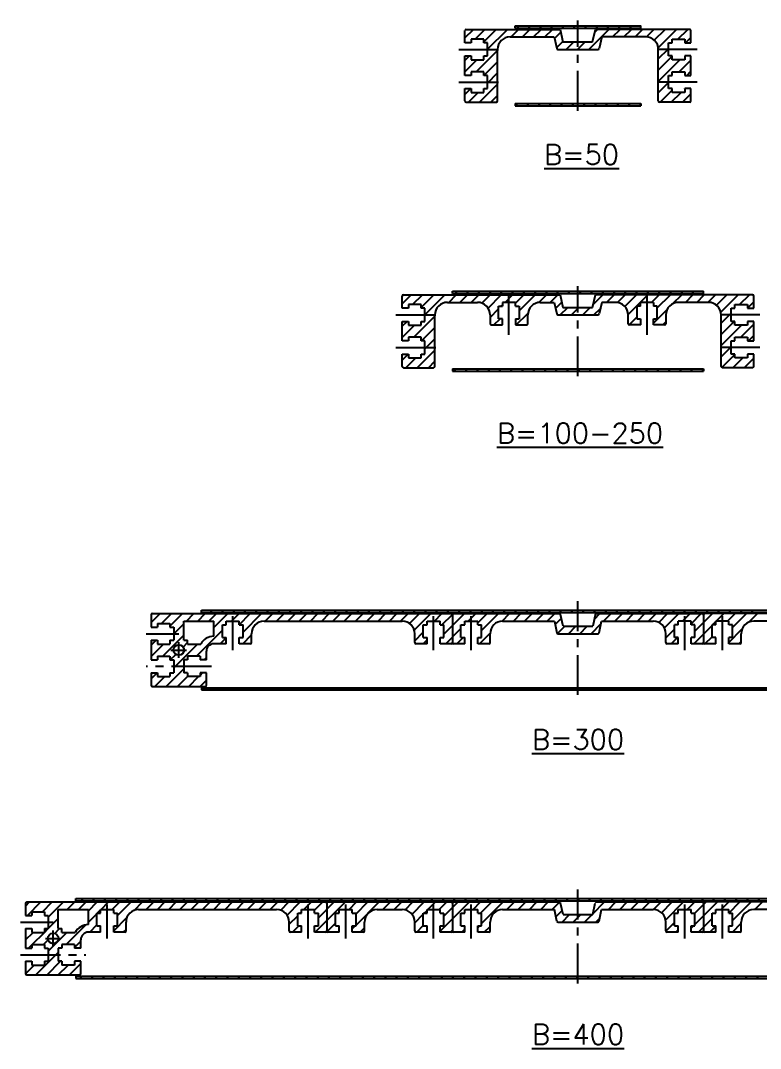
# Model space of a CAD drawing. Extents: x 0 to 1733, y -8 to 536.
# Drawn here: x 1288.9 to 1583.6, y 12 to 421.3 of the extents above; entities that cross this region are included whole.
import ezdxf

# ---------------------------------------------------------------- set-up
doc = ezdxf.new("R2010")
doc.units = 0
doc.header["$LTSCALE"] = 0.5
doc.linetypes.add('CENTER', pattern=[50.8, 31.75, -6.35, 6.35, -6.35])
for name, color, linetype in [('MSM_CENTER', 1, 'CENTER'), ('MSM_CONTINUOUS', 7, 'CONTINUOUS'), ('MSM_NARROW', 5, 'CONTINUOUS'), ('MSM_PART_NUMBER', 7, 'CONTINUOUS')]:
    doc.layers.add(name, color=color, linetype=linetype)
doc.styles.get("Standard").update_dxf_attribs({"font": 'txt.shx', "height": 3, "bigfont": 'bigfont.shx'})

msp = doc.modelspace()

# ---------------------------------------------------------------- linework, layer by layer
at = {"layer": 'MSM_CENTER'}
for p, q in [((1510.9, 385.35), (1510.9, 421.27)), ((1463.41, 409.75), (1481.09, 409.75)), ((1558.39, 409.75), (1540.71, 409.75)), ((1463.41, 396.75), (1481.09, 396.75)), ((1558.39, 396.75), (1540.71, 396.75)), ((1510.9, 279.67), (1510.9, 315.58)), ((1483.4, 296.21), (1483.4, 311.58)), ((1538.4, 296.21), (1538.4, 311.58)), ((1438.41, 304.07), (1456.09, 304.07)), ((1583.39, 304.07), (1565.71, 304.07)), ((1438.41, 291.07), (1456.09, 291.07)), ((1583.39, 291.07), (1565.71, 291.07)), ((1510.9, 152.76), (1510.9, 190.16)), ((1373.4, 170.64), (1373.4, 184.16)), ((1453.4, 170.64), (1453.4, 184.16)), ((1468.4, 170.64), (1468.4, 184.16)), ((1553.4, 170.64), (1553.4, 184.16)), ((1568.4, 170.64), (1568.4, 184.16)), ((1338.9, 177.16), (1351.9, 177.16)), ((1351.9, 167.56), (1351.9, 173.76)), ((1348.8, 170.66), (1355, 170.66)), ((1364.9, 164.16), (1338.9, 164.16)), ((1510.9, 37.95), (1510.9, 75.35)), ((1323.4, 55.76), (1323.4, 69.35)), ((1403.4, 55.76), (1403.4, 69.35)), ((1418.4, 55.76), (1418.4, 69.35)), ((1453.4, 55.76), (1453.4, 69.35)), ((1468.4, 55.76), (1468.4, 69.35)), ((1553.4, 55.76), (1553.4, 69.35)), ((1568.4, 55.76), (1568.4, 69.35)), ((1288.9, 62.35), (1301.9, 62.35)), ((1301.9, 52.75), (1301.9, 58.95)), ((1298.8, 55.85), (1305, 55.85)), ((1288.9, 49.35), (1314.9, 49.35))]:
    msp.add_line(p, q, dxfattribs=at)
at = {"layer": 'MSM_CONTINUOUS'}
for p, q in [((1466.4, 417.75), (1503.82, 417.75)), ((1485.9, 418.25), (1485.9, 419.15)), ((1485.9, 419.15), (1535.9, 419.15)), ((1485.9, 418.25), (1535.9, 418.25)), ((1503.82, 417.75), (1504.92, 412.75)), ((1516.72, 412.75), (1517.82, 417.75)), ((1555.4, 417.75), (1517.82, 417.75)), ((1535.9, 418.25), (1535.9, 419.15)), ((1465.9, 412.39), (1465.9, 417.25)), ((1468.4, 413.85), (1468.4, 412.39)), ((1473.4, 413.85), (1468.4, 413.85)), ((1473.4, 412.39), (1473.4, 413.85)), ((1483.9, 414.75), (1501.41, 414.75)), ((1501.41, 414.75), (1502.43, 410.15)), ((1520.36, 414.75), (1519.36, 410.15)), ((1537.9, 414.75), (1520.36, 414.75)), ((1548.4, 412.39), (1548.4, 413.85)), ((1548.4, 413.85), (1553.4, 413.85)), ((1553.4, 413.85), (1553.4, 412.39)), ((1555.9, 412.39), (1555.9, 417.25)), ((1468.4, 412.39), (1465.9, 412.39)), ((1474.9, 412.39), (1473.4, 412.39)), ((1474.9, 407.19), (1474.9, 412.39)), ((1478.9, 389.25), (1478.9, 409.75)), ((1502.91, 409.75), (1518.87, 409.75)), ((1504.92, 412.75), (1516.72, 412.75)), ((1542.9, 389.25), (1542.9, 409.75)), ((1546.9, 407.19), (1546.9, 412.39)), ((1546.9, 412.39), (1548.4, 412.39)), ((1553.4, 412.39), (1555.9, 412.39)), ((1465.9, 407.19), (1468.4, 407.19)), ((1465.9, 399.39), (1465.9, 407.19)), ((1468.4, 407.19), (1468.4, 405.65)), ((1468.4, 405.65), (1473.4, 405.65)), ((1473.4, 407.19), (1474.9, 407.19)), ((1473.4, 405.65), (1473.4, 407.19)), ((1548.4, 407.19), (1546.9, 407.19)), ((1548.4, 405.65), (1548.4, 407.19)), ((1553.4, 405.65), (1548.4, 405.65)), ((1555.9, 407.19), (1553.4, 407.19)), ((1553.4, 407.19), (1553.4, 405.65)), ((1555.9, 399.39), (1555.9, 407.19)), ((1468.4, 399.39), (1465.9, 399.39)), ((1468.4, 400.85), (1468.4, 399.39)), ((1473.4, 400.85), (1468.4, 400.85)), ((1473.4, 399.39), (1473.4, 400.85)), ((1474.9, 399.39), (1473.4, 399.39)), ((1474.9, 394.19), (1474.9, 399.39)), ((1546.9, 394.19), (1546.9, 399.39)), ((1546.9, 399.39), (1548.4, 399.39)), ((1548.4, 399.39), (1548.4, 400.85)), ((1548.4, 400.85), (1553.4, 400.85)), ((1553.4, 400.85), (1553.4, 399.39)), ((1553.4, 399.39), (1555.9, 399.39)), ((1465.9, 394.19), (1468.4, 394.19)), ((1465.9, 389.25), (1465.9, 394.19)), ((1468.4, 394.19), (1468.4, 392.65)), ((1473.4, 394.19), (1474.9, 394.19)), ((1473.4, 392.65), (1473.4, 394.19)), ((1548.4, 394.19), (1546.9, 394.19)), ((1548.4, 392.65), (1548.4, 394.19)), ((1555.9, 394.19), (1553.4, 394.19)), ((1553.4, 394.19), (1553.4, 392.65)), ((1555.9, 389.25), (1555.9, 394.19)), ((1468.4, 392.65), (1473.4, 392.65)), ((1553.4, 392.65), (1548.4, 392.65)), ((1466.4, 388.75), (1478.4, 388.75)), ((1485.9, 388.25), (1485.9, 387.35)), ((1485.9, 388.25), (1535.9, 388.25)), ((1485.9, 387.35), (1535.9, 387.35)), ((1535.9, 388.25), (1535.9, 387.35)), ((1555.4, 388.75), (1543.4, 388.75)), ((1440.9, 306.7), (1440.9, 311.57)), ((1441.4, 312.07), (1503.82, 312.07)), ((1460.9, 312.57), (1460.9, 313.47)), ((1460.9, 313.47), (1560.9, 313.47)), ((1460.9, 312.57), (1560.9, 312.57)), ((1503.82, 312.07), (1504.92, 307.07)), ((1516.72, 307.07), (1517.82, 312.07)), ((1580.4, 312.07), (1517.82, 312.07)), ((1560.9, 312.57), (1560.9, 313.47)), ((1580.9, 306.7), (1580.9, 311.57)), ((1443.4, 308.17), (1443.4, 306.7)), ((1448.4, 308.17), (1443.4, 308.17)), ((1448.4, 306.7), (1448.4, 308.17)), ((1458.9, 309.07), (1470.9, 309.07)), ((1479.3, 302.57), (1479.3, 307.57)), ((1479.3, 307.57), (1480.8, 307.57)), ((1486, 309.07), (1480.8, 309.07)), ((1480.8, 309.07), (1480.8, 307.57)), ((1486, 307.57), (1486, 309.07)), ((1486, 307.57), (1487.5, 307.57)), ((1487.5, 307.57), (1487.5, 302.57)), ((1495.9, 309.07), (1501.41, 309.07)), ((1501.41, 309.07), (1502.43, 304.46)), ((1504.92, 307.07), (1516.72, 307.07)), ((1520.36, 309.07), (1519.36, 304.46)), ((1525.9, 309.07), (1520.36, 309.07)), ((1534.3, 307.57), (1534.3, 302.57)), ((1535.8, 307.57), (1534.3, 307.57)), ((1541, 309.07), (1535.8, 309.07)), ((1535.8, 307.57), (1535.8, 309.07)), ((1541, 309.07), (1541, 307.57)), ((1542.5, 307.57), (1541, 307.57)), ((1542.5, 302.57), (1542.5, 307.57)), ((1562.9, 309.07), (1550.9, 309.07)), ((1573.4, 306.7), (1573.4, 308.17)), ((1573.4, 308.17), (1578.4, 308.17)), ((1578.4, 308.17), (1578.4, 306.7)), ((1443.4, 306.7), (1440.9, 306.7)), ((1449.9, 306.7), (1448.4, 306.7)), ((1449.9, 301.5), (1449.9, 306.7)), ((1453.9, 283.57), (1453.9, 304.07)), ((1475.9, 304.07), (1475.9, 300.57)), ((1490.9, 300.57), (1490.9, 304.07)), ((1502.91, 304.07), (1518.87, 304.07)), ((1530.9, 300.57), (1530.9, 304.07)), ((1545.9, 304.07), (1545.9, 300.57)), ((1567.9, 283.57), (1567.9, 304.07)), ((1571.9, 301.5), (1571.9, 306.7)), ((1571.9, 306.7), (1573.4, 306.7)), ((1578.4, 306.7), (1580.9, 306.7)), ((1440.9, 301.5), (1443.4, 301.5)), ((1440.9, 293.7), (1440.9, 301.5)), ((1443.4, 301.5), (1443.4, 299.97)), ((1443.4, 299.97), (1448.4, 299.97)), ((1448.4, 301.5), (1449.9, 301.5)), ((1448.4, 299.97), (1448.4, 301.5)), ((1476.4, 300.07), (1480.8, 300.07)), ((1480.8, 302.57), (1479.3, 302.57)), ((1480.8, 300.07), (1480.8, 302.57)), ((1486, 302.57), (1487.5, 302.57)), ((1486, 302.57), (1486, 300.07)), ((1486, 300.07), (1490.4, 300.07)), ((1535.8, 300.07), (1531.4, 300.07)), ((1534.3, 302.57), (1535.8, 302.57)), ((1535.8, 302.57), (1535.8, 300.07)), ((1541, 302.57), (1542.5, 302.57)), ((1541, 300.07), (1541, 302.57)), ((1545.4, 300.07), (1541, 300.07)), ((1573.4, 301.5), (1571.9, 301.5)), ((1573.4, 299.97), (1573.4, 301.5)), ((1578.4, 299.97), (1573.4, 299.97)), ((1580.9, 301.5), (1578.4, 301.5)), ((1578.4, 301.5), (1578.4, 299.97)), ((1580.9, 293.7), (1580.9, 301.5)), ((1443.4, 295.17), (1443.4, 293.7)), ((1448.4, 295.17), (1443.4, 295.17)), ((1448.4, 293.7), (1448.4, 295.17)), ((1573.4, 293.7), (1573.4, 295.17)), ((1573.4, 295.17), (1578.4, 295.17)), ((1578.4, 295.17), (1578.4, 293.7)), ((1443.4, 293.7), (1440.9, 293.7)), ((1449.9, 293.7), (1448.4, 293.7)), ((1449.9, 288.5), (1449.9, 293.7)), ((1571.9, 288.5), (1571.9, 293.7)), ((1571.9, 293.7), (1573.4, 293.7)), ((1578.4, 293.7), (1580.9, 293.7)), ((1440.9, 283.57), (1440.9, 288.5)), ((1440.9, 288.5), (1443.4, 288.5)), ((1443.4, 288.5), (1443.4, 286.97)), ((1443.4, 286.97), (1448.4, 286.97)), ((1448.4, 288.5), (1449.9, 288.5)), ((1448.4, 286.97), (1448.4, 288.5)), ((1573.4, 288.5), (1571.9, 288.5)), ((1573.4, 286.97), (1573.4, 288.5)), ((1578.4, 286.97), (1573.4, 286.97)), ((1580.9, 288.5), (1578.4, 288.5)), ((1578.4, 288.5), (1578.4, 286.97)), ((1580.9, 283.57), (1580.9, 288.5)), ((1441.4, 283.07), (1453.4, 283.07)), ((1460.9, 282.57), (1460.9, 281.67)), ((1460.9, 282.57), (1560.9, 282.57)), ((1560.9, 282.57), (1560.9, 281.67)), ((1580.4, 283.07), (1568.4, 283.07)), ((1460.9, 281.67), (1560.9, 281.67)), ((1340.9, 184.66), (1340.9, 179.76)), ((1341.4, 185.16), (1460.4, 185.16)), ((1360.9, 185.66), (1360.9, 186.56)), ((1360.9, 186.56), (1660.9, 186.56)), ((1360.9, 185.66), (1660.9, 185.66)), ((1460.9, 184.66), (1460.9, 173.66)), ((1461.4, 185.16), (1503.5, 185.16)), ((1505, 180.16), (1503.99, 184.77)), ((1517.9, 185.16), (1516.8, 180.16)), ((1518.3, 185.16), (1560.4, 185.16)), ((1560.9, 184.66), (1560.9, 173.66)), ((1680.4, 185.16), (1561.4, 185.16)), ((1343.4, 181.26), (1343.4, 179.76)), ((1343.4, 181.26), (1348.4, 181.26)), ((1348.4, 181.26), (1348.4, 179.76)), ((1353.9, 182.16), (1365.9, 182.16)), ((1353.9, 174.56), (1353.9, 182.16)), ((1365.9, 176.16), (1365.9, 182.16)), ((1369.3, 180.66), (1370.8, 180.66)), ((1369.3, 175.66), (1369.3, 180.66)), ((1370.8, 182.16), (1376, 182.16)), ((1370.8, 180.66), (1370.8, 182.16)), ((1376, 180.66), (1376, 182.16)), ((1376, 180.66), (1377.5, 180.66)), ((1377.5, 175.66), (1377.5, 180.66)), ((1385.9, 182.16), (1440.9, 182.16)), ((1449.3, 180.66), (1450.8, 180.66)), ((1449.3, 175.66), (1449.3, 180.66)), ((1450.8, 182.16), (1456, 182.16)), ((1450.8, 180.66), (1450.8, 182.16)), ((1456, 180.66), (1456, 182.16)), ((1456, 180.66), (1457.5, 180.66)), ((1457.5, 175.66), (1457.5, 180.66)), ((1464.3, 180.66), (1465.8, 180.66)), ((1464.3, 175.66), (1464.3, 180.66)), ((1465.8, 182.16), (1471, 182.16)), ((1465.8, 180.66), (1465.8, 182.16)), ((1471, 180.66), (1471, 182.16)), ((1471, 180.66), (1472.5, 180.66)), ((1472.5, 175.66), (1472.5, 180.66)), ((1480.9, 182.16), (1501.49, 182.16)), ((1501.49, 182.16), (1502.5, 177.55)), ((1505, 180.16), (1516.8, 180.16)), ((1519.3, 177.55), (1520.31, 182.16)), ((1520.31, 182.16), (1540.9, 182.16)), ((1549.3, 175.66), (1549.3, 180.66)), ((1550.8, 180.66), (1549.3, 180.66)), ((1556, 182.16), (1550.8, 182.16)), ((1550.8, 180.66), (1550.8, 182.16)), ((1556, 180.66), (1556, 182.16)), ((1557.5, 180.66), (1556, 180.66)), ((1557.5, 175.66), (1557.5, 180.66)), ((1564.3, 175.66), (1564.3, 180.66)), ((1565.8, 180.66), (1564.3, 180.66)), ((1571, 182.16), (1565.8, 182.16)), ((1565.8, 180.66), (1565.8, 182.16)), ((1571, 180.66), (1571, 182.16)), ((1572.5, 180.66), (1571, 180.66)), ((1572.5, 175.66), (1572.5, 180.66)), ((1635.9, 182.16), (1580.9, 182.16)), ((1340.9, 179.76), (1343.4, 179.76)), ((1348.4, 179.76), (1349.9, 179.76)), ((1349.9, 179.76), (1349.9, 174.56)), ((1380.9, 173.66), (1380.9, 177.16)), ((1445.9, 173.66), (1445.9, 177.16)), ((1475.9, 173.66), (1475.9, 177.16)), ((1502.99, 177.16), (1518.81, 177.16)), ((1545.9, 173.66), (1545.9, 177.16)), ((1575.9, 173.66), (1575.9, 177.16)), ((1340.9, 174.56), (1343.4, 174.56)), ((1340.9, 174.56), (1340.9, 166.76)), ((1343.4, 174.56), (1343.4, 173.06)), ((1343.4, 173.06), (1348.4, 173.06)), ((1348.4, 174.56), (1348.4, 173.06)), ((1348.4, 174.56), (1349.9, 174.56)), ((1353.9, 174.56), (1355.4, 174.56)), ((1355.4, 173.06), (1355.4, 174.56)), ((1355.4, 173.06), (1360.65, 173.06)), ((1370.8, 173.16), (1365.9, 173.16)), ((1369.3, 175.66), (1370.8, 175.66)), ((1370.8, 173.16), (1370.8, 175.66)), ((1376, 173.16), (1376, 175.66)), ((1376, 175.66), (1377.5, 175.66)), ((1380.4, 173.16), (1376, 173.16)), ((1450.8, 173.16), (1446.4, 173.16)), ((1449.3, 175.66), (1450.8, 175.66)), ((1450.8, 173.16), (1450.8, 175.66)), ((1456, 173.16), (1456, 175.66)), ((1456, 175.66), (1457.5, 175.66)), ((1460.4, 173.16), (1456, 173.16)), ((1465.8, 173.16), (1461.4, 173.16)), ((1464.3, 175.66), (1465.8, 175.66)), ((1465.8, 173.16), (1465.8, 175.66)), ((1471, 173.16), (1471, 175.66)), ((1471, 175.66), (1472.5, 175.66)), ((1475.4, 173.16), (1471, 173.16)), ((1550.8, 173.16), (1546.4, 173.16)), ((1550.8, 175.66), (1549.3, 175.66)), ((1550.8, 173.16), (1550.8, 175.66)), ((1556, 173.16), (1556, 175.66)), ((1557.5, 175.66), (1556, 175.66)), ((1560.4, 173.16), (1556, 173.16)), ((1565.8, 173.16), (1561.4, 173.16)), ((1565.8, 175.66), (1564.3, 175.66)), ((1565.8, 173.16), (1565.8, 175.66)), ((1571, 173.16), (1571, 175.66)), ((1572.5, 175.66), (1571, 175.66)), ((1575.4, 173.16), (1571, 173.16)), ((1343.4, 168.26), (1343.4, 166.76)), ((1343.4, 168.26), (1348.4, 168.26)), ((1348.4, 168.26), (1348.4, 166.76)), ((1355.4, 168.26), (1355.4, 166.76)), ((1360.4, 168.26), (1355.4, 168.26)), ((1360.4, 168.26), (1360.4, 166.76)), ((1362.9, 166.76), (1362.9, 170.16)), ((1340.9, 166.76), (1343.4, 166.76)), ((1348.4, 166.76), (1349.9, 166.76)), ((1349.9, 166.76), (1349.9, 161.56)), ((1353.9, 166.76), (1353.9, 161.56)), ((1355.4, 166.76), (1353.9, 166.76)), ((1362.9, 166.76), (1360.4, 166.76)), ((1340.9, 161.56), (1343.4, 161.56)), ((1340.9, 161.56), (1340.9, 156.66)), ((1343.4, 161.56), (1343.4, 160.06)), ((1343.4, 160.06), (1348.4, 160.06)), ((1348.4, 161.56), (1348.4, 160.06)), ((1348.4, 161.56), (1349.9, 161.56)), ((1355.4, 161.56), (1353.9, 161.56)), ((1355.4, 161.56), (1355.4, 160.06)), ((1360.4, 160.06), (1355.4, 160.06)), ((1362.9, 161.56), (1360.4, 161.56)), ((1360.4, 161.56), (1360.4, 160.06)), ((1362.9, 156.66), (1362.9, 161.56)), ((1341.4, 156.16), (1362.4, 156.16)), ((1360.9, 155.66), (1360.9, 154.76)), ((1360.9, 155.66), (1660.9, 155.66)), ((1360.9, 154.76), (1660.9, 154.76)), ((1290.9, 69.85), (1290.9, 64.95)), ((1291.4, 70.35), (1410.4, 70.35)), ((1310.9, 71.75), (1710.9, 71.75)), ((1310.9, 70.85), (1310.9, 71.75)), ((1310.9, 70.85), (1710.9, 70.85)), ((1410.9, 69.85), (1410.9, 58.85)), ((1411.4, 70.35), (1460.4, 70.35)), ((1460.9, 69.85), (1460.9, 58.85)), ((1461.4, 70.35), (1503.5, 70.35)), ((1505, 65.35), (1503.99, 69.95)), ((1516.8, 65.35), (1517.81, 69.95)), ((1518.3, 70.35), (1560.4, 70.35)), ((1560.9, 69.85), (1560.9, 58.85)), ((1610.4, 70.35), (1561.4, 70.35)), ((1293.4, 66.45), (1293.4, 64.95)), ((1293.4, 66.45), (1298.4, 66.45)), ((1298.4, 66.45), (1298.4, 64.95)), ((1303.9, 67.35), (1315.9, 67.35)), ((1303.9, 59.75), (1303.9, 67.35)), ((1315.9, 61.35), (1315.9, 67.35)), ((1319.3, 65.85), (1320.8, 65.85)), ((1319.3, 60.85), (1319.3, 65.85)), ((1320.8, 67.35), (1326, 67.35)), ((1320.8, 65.85), (1320.8, 67.35)), ((1326, 65.85), (1326, 67.35)), ((1326, 65.85), (1327.5, 65.85)), ((1327.5, 60.85), (1327.5, 65.85)), ((1335.9, 67.35), (1390.9, 67.35)), ((1399.3, 65.85), (1400.8, 65.85)), ((1399.3, 60.85), (1399.3, 65.85)), ((1400.8, 67.35), (1406, 67.35)), ((1400.8, 65.85), (1400.8, 67.35)), ((1406, 65.85), (1406, 67.35)), ((1406, 65.85), (1407.5, 65.85)), ((1407.5, 60.85), (1407.5, 65.85)), ((1414.3, 65.85), (1415.8, 65.85)), ((1414.3, 60.85), (1414.3, 65.85)), ((1415.8, 67.35), (1421, 67.35)), ((1415.8, 65.85), (1415.8, 67.35)), ((1421, 65.85), (1421, 67.35)), ((1421, 65.85), (1422.5, 65.85)), ((1422.5, 60.85), (1422.5, 65.85)), ((1430.9, 67.35), (1440.9, 67.35)), ((1449.3, 65.85), (1450.8, 65.85)), ((1449.3, 60.85), (1449.3, 65.85)), ((1450.8, 67.35), (1456, 67.35)), ((1450.8, 65.85), (1450.8, 67.35)), ((1456, 65.85), (1456, 67.35)), ((1456, 65.85), (1457.5, 65.85)), ((1457.5, 60.85), (1457.5, 65.85)), ((1464.3, 65.85), (1465.8, 65.85)), ((1464.3, 60.85), (1464.3, 65.85)), ((1465.8, 67.35), (1471, 67.35)), ((1465.8, 65.85), (1465.8, 67.35)), ((1471, 65.85), (1471, 67.35)), ((1471, 65.85), (1472.5, 65.85)), ((1472.5, 60.85), (1472.5, 65.85)), ((1480.9, 67.35), (1501.49, 67.35)), ((1502.5, 62.74), (1501.49, 67.35)), ((1519.3, 62.74), (1520.31, 67.35)), ((1520.31, 67.35), (1540.9, 67.35)), ((1549.3, 65.85), (1550.8, 65.85)), ((1549.3, 60.85), (1549.3, 65.85)), ((1550.8, 67.35), (1556, 67.35)), ((1550.8, 65.85), (1550.8, 67.35)), ((1556, 65.85), (1556, 67.35)), ((1556, 65.85), (1557.5, 65.85)), ((1557.5, 60.85), (1557.5, 65.85)), ((1564.3, 65.85), (1565.8, 65.85)), ((1564.3, 60.85), (1564.3, 65.85)), ((1565.8, 67.35), (1571, 67.35)), ((1565.8, 65.85), (1565.8, 67.35)), ((1571, 65.85), (1571, 67.35)), ((1571, 65.85), (1572.5, 65.85)), ((1572.5, 60.85), (1572.5, 65.85)), ((1590.9, 67.35), (1580.9, 67.35)), ((1290.9, 64.95), (1293.4, 64.95)), ((1298.4, 64.95), (1299.9, 64.95)), ((1299.9, 64.95), (1299.9, 59.75)), ((1330.9, 58.85), (1330.9, 62.35)), ((1395.9, 58.85), (1395.9, 62.35)), ((1425.9, 58.85), (1425.9, 62.35)), ((1445.9, 58.85), (1445.9, 62.35)), ((1475.9, 58.85), (1475.9, 62.35)), ((1502.99, 62.35), (1518.81, 62.35)), ((1505, 65.35), (1516.8, 65.35)), ((1545.9, 58.85), (1545.9, 62.35)), ((1575.9, 58.85), (1575.9, 62.35)), ((1290.9, 59.75), (1293.4, 59.75)), ((1290.9, 59.75), (1290.9, 51.95)), ((1293.4, 59.75), (1293.4, 58.25)), ((1293.4, 58.25), (1298.4, 58.25)), ((1298.4, 59.75), (1298.4, 58.25)), ((1298.4, 59.75), (1299.9, 59.75)), ((1303.9, 59.75), (1305.4, 59.75)), ((1305.4, 58.25), (1305.4, 59.75)), ((1305.4, 58.25), (1310.65, 58.25)), ((1320.8, 58.35), (1315.9, 58.35)), ((1319.3, 60.85), (1320.8, 60.85)), ((1320.8, 58.35), (1320.8, 60.85)), ((1326, 58.35), (1326, 60.85)), ((1326, 60.85), (1327.5, 60.85)), ((1330.4, 58.35), (1326, 58.35)), ((1400.8, 58.35), (1396.4, 58.35)), ((1399.3, 60.85), (1400.8, 60.85)), ((1400.8, 58.35), (1400.8, 60.85)), ((1406, 58.35), (1406, 60.85)), ((1406, 60.85), (1407.5, 60.85)), ((1410.4, 58.35), (1406, 58.35)), ((1415.8, 58.35), (1411.4, 58.35)), ((1414.3, 60.85), (1415.8, 60.85)), ((1415.8, 58.35), (1415.8, 60.85)), ((1421, 58.35), (1421, 60.85)), ((1421, 60.85), (1422.5, 60.85)), ((1425.4, 58.35), (1421, 58.35)), ((1450.8, 58.35), (1446.4, 58.35)), ((1449.3, 60.85), (1450.8, 60.85)), ((1450.8, 58.35), (1450.8, 60.85)), ((1456, 58.35), (1456, 60.85)), ((1456, 60.85), (1457.5, 60.85)), ((1460.4, 58.35), (1456, 58.35)), ((1465.8, 58.35), (1461.4, 58.35)), ((1464.3, 60.85), (1465.8, 60.85)), ((1465.8, 58.35), (1465.8, 60.85)), ((1471, 58.35), (1471, 60.85)), ((1471, 60.85), (1472.5, 60.85)), ((1475.4, 58.35), (1471, 58.35)), ((1550.8, 58.35), (1546.4, 58.35)), ((1549.3, 60.85), (1550.8, 60.85)), ((1550.8, 58.35), (1550.8, 60.85)), ((1556, 58.35), (1556, 60.85)), ((1556, 60.85), (1557.5, 60.85)), ((1560.4, 58.35), (1556, 58.35)), ((1565.8, 58.35), (1561.4, 58.35)), ((1564.3, 60.85), (1565.8, 60.85)), ((1565.8, 58.35), (1565.8, 60.85)), ((1571, 58.35), (1571, 60.85)), ((1571, 60.85), (1572.5, 60.85)), ((1575.4, 58.35), (1571, 58.35)), ((1293.4, 53.45), (1293.4, 51.95)), ((1293.4, 53.45), (1298.4, 53.45)), ((1298.4, 53.45), (1298.4, 51.95)), ((1305.4, 53.45), (1305.4, 51.95)), ((1310.4, 53.45), (1305.4, 53.45)), ((1310.4, 53.45), (1310.4, 51.95)), ((1312.9, 51.95), (1312.9, 55.35)), ((1290.9, 51.95), (1293.4, 51.95)), ((1298.4, 51.95), (1299.9, 51.95)), ((1299.9, 51.95), (1299.9, 46.75)), ((1303.9, 51.95), (1303.9, 46.75)), ((1305.4, 51.95), (1303.9, 51.95)), ((1312.9, 51.95), (1310.4, 51.95)), ((1290.9, 46.75), (1293.4, 46.75)), ((1290.9, 46.75), (1290.9, 41.85)), ((1293.4, 46.75), (1293.4, 45.25)), ((1293.4, 45.25), (1298.4, 45.25)), ((1298.4, 46.75), (1298.4, 45.25)), ((1298.4, 46.75), (1299.9, 46.75)), ((1305.4, 46.75), (1303.9, 46.75)), ((1305.4, 46.75), (1305.4, 45.25)), ((1310.4, 45.25), (1305.4, 45.25)), ((1312.9, 46.75), (1310.4, 46.75)), ((1310.4, 46.75), (1310.4, 45.25)), ((1312.9, 41.85), (1312.9, 46.75)), ((1291.4, 41.35), (1312.4, 41.35)), ((1310.9, 40.85), (1710.9, 40.85)), ((1310.9, 40.85), (1310.9, 39.95)), ((1310.9, 39.95), (1710.9, 39.95))]:
    msp.add_line(p, q, dxfattribs=at)
for centre in [(1351.9, 170.66), (1301.9, 55.85)]:
    msp.add_circle(centre, 2.1, dxfattribs=at)
for centre, radius, start, end in [((1466.4, 417.25), 0.5, 90, 180), ((1555.4, 417.25), 0.5, 0, 90), ((1483.9, 409.75), 5, 90, 180), ((1537.9, 409.75), 5, 0, 90), ((1502.91, 410.25), 0.5, 192.4074, 270), ((1518.87, 410.25), 0.5, 270, 347.6793), ((1466.4, 389.25), 0.5, 180, 270), ((1478.4, 389.25), 0.5, 270, 0), ((1543.4, 389.25), 0.5, 180, 270), ((1555.4, 389.25), 0.5, 270, 0), ((1441.4, 311.57), 0.5, 90, 180), ((1580.4, 311.57), 0.5, 0, 90), ((1458.9, 304.07), 5, 90, 180), ((1470.9, 304.07), 5, 0, 90), ((1495.9, 304.07), 5, 90, 180), ((1525.9, 304.07), 5, 0, 90), ((1550.9, 304.07), 5, 90, 180), ((1562.9, 304.07), 5, 0, 90), ((1502.91, 304.57), 0.5, 192.4074, 270), ((1518.87, 304.57), 0.5, 270, 347.6793), ((1476.4, 300.57), 0.5, 180, 270), ((1490.4, 300.57), 0.5, 270, 0), ((1531.4, 300.57), 0.5, 180, 270), ((1545.4, 300.57), 0.5, 270, 0), ((1441.4, 283.57), 0.5, 180, 270), ((1453.4, 283.57), 0.5, 270, 0), ((1568.4, 283.57), 0.5, 180, 270), ((1580.4, 283.57), 0.5, 270, 0), ((1341.4, 184.66), 0.5, 90, 180), ((1460.4, 184.66), 0.5, 0, 90), ((1461.4, 184.66), 0.5, 90, 180), ((1503.5, 184.66), 0.5, 12.4074, 90), ((1518.3, 184.66), 0.5, 90, 167.5926), ((1560.4, 184.66), 0.5, 0, 90), ((1561.4, 184.66), 0.5, 90, 180), ((1385.9, 177.16), 5, 90, 180), ((1440.9, 177.16), 5, 0, 90), ((1480.9, 177.16), 5, 90, 180), ((1540.9, 177.16), 5, 0, 90), ((1580.9, 177.16), 5, 90, 180), ((1365.9, 170.16), 6, 90, 151.0967), ((1502.99, 177.66), 0.5, 192.4074, 270), ((1518.81, 177.66), 0.5, 270, 347.5926), ((1365.9, 170.16), 3, 90, 180), ((1380.4, 173.66), 0.5, 270, 0), ((1446.4, 173.66), 0.5, 180, 270), ((1460.4, 173.66), 0.5, 270, 0), ((1461.4, 173.66), 0.5, 180, 270), ((1475.4, 173.66), 0.5, 270, 0), ((1546.4, 173.66), 0.5, 180, 270), ((1560.4, 173.66), 0.5, 270, 0), ((1561.4, 173.66), 0.5, 180, 270), ((1575.4, 173.66), 0.5, 270, 0), ((1341.4, 156.66), 0.5, 180, 270), ((1362.4, 156.66), 0.5, 270, 0), ((1291.4, 69.85), 0.5, 90, 180), ((1410.4, 69.85), 0.5, 360, 90), ((1411.4, 69.85), 0.5, 90, 180), ((1460.4, 69.85), 0.5, 0, 90), ((1461.4, 69.85), 0.5, 90, 180), ((1503.5, 69.85), 0.5, 12.4074, 90), ((1518.3, 69.85), 0.5, 90, 167.5926), ((1560.4, 69.85), 0.5, 0, 90), ((1561.4, 69.85), 0.5, 90, 180), ((1335.9, 62.35), 5, 90, 180), ((1390.9, 62.35), 5, 0, 90), ((1430.9, 62.35), 5, 90, 180), ((1440.9, 62.35), 5, 0, 90), ((1480.9, 62.35), 5, 90, 180), ((1540.9, 62.35), 5, 0, 90), ((1580.9, 62.35), 5, 90, 180), ((1502.99, 62.85), 0.5, 192.4074, 270), ((1518.81, 62.85), 0.5, 270, 347.5926), ((1315.9, 55.35), 6, 90, 151.0967), ((1315.9, 55.35), 3, 90, 180), ((1330.4, 58.85), 0.5, 270, 0), ((1396.4, 58.85), 0.5, 180, 270), ((1410.4, 58.85), 0.5, 270, 360), ((1411.4, 58.85), 0.5, 180, 270), ((1425.4, 58.85), 0.5, 270, 0), ((1446.4, 58.85), 0.5, 180, 270), ((1460.4, 58.85), 0.5, 270, 0), ((1461.4, 58.85), 0.5, 180, 270), ((1475.4, 58.85), 0.5, 270, 0), ((1546.4, 58.85), 0.5, 180, 270), ((1560.4, 58.85), 0.5, 270, 0), ((1561.4, 58.85), 0.5, 180, 270), ((1575.4, 58.85), 0.5, 270, 0), ((1291.4, 41.85), 0.5, 180, 270), ((1312.4, 41.85), 0.5, 270, 0)]:
    msp.add_arc(centre, radius, start, end, dxfattribs=at)
at = {"layer": 'MSM_NARROW'}
for p, q in [((1465.9, 414.34), (1469.31, 417.75)), ((1469.9, 413.85), (1473.8, 417.75)), ((1473.4, 412.86), (1478.29, 417.75)), ((1474.9, 409.87), (1482.78, 417.75)), ((1484.27, 414.75), (1487.27, 417.75)), ((1487.3, 418.25), (1486.4, 419.15)), ((1488.76, 414.75), (1491.76, 417.75)), ((1491.79, 418.25), (1490.89, 419.15)), ((1493.25, 414.75), (1496.25, 417.75)), ((1496.28, 418.25), (1495.38, 419.15)), ((1497.74, 414.75), (1500.74, 417.75)), ((1500.77, 418.25), (1499.87, 419.15)), ((1505.26, 418.25), (1504.36, 419.15)), ((1509.75, 418.25), (1508.85, 419.15)), ((1514.24, 418.25), (1513.34, 419.15)), ((1515.19, 409.75), (1523.19, 417.75)), ((1517.58, 416.63), (1518.7, 417.75)), ((1518.73, 418.25), (1517.83, 419.15)), ((1523.22, 418.25), (1522.32, 419.15)), ((1524.68, 414.75), (1527.68, 417.75)), ((1527.71, 418.25), (1526.81, 419.15)), ((1529.17, 414.75), (1532.17, 417.75)), ((1532.2, 418.25), (1531.3, 419.15)), ((1533.66, 414.75), (1536.66, 417.75)), ((1535.9, 419.04), (1535.79, 419.15)), ((1538.15, 414.75), (1541.15, 417.75)), ((1541.31, 413.42), (1545.64, 417.75)), ((1542.85, 410.47), (1550.13, 417.75)), ((1550.72, 413.85), (1554.62, 417.75)), ((1501.56, 414.08), (1504.08, 416.6)), ((1553.75, 412.39), (1555.9, 414.54)), ((1470.37, 400.85), (1478.9, 409.38)), ((1502.37, 410.4), (1504.89, 412.92)), ((1506.21, 409.75), (1509.21, 412.75)), ((1510.7, 409.75), (1513.7, 412.75)), ((1542.9, 406.03), (1546.9, 410.03)), ((1465.9, 405.36), (1467.73, 407.19)), ((1465.9, 400.87), (1470.68, 405.65)), ((1542.9, 401.54), (1548.4, 407.04)), ((1542.9, 397.05), (1551.5, 405.65)), ((1551.19, 400.85), (1555.9, 405.56)), ((1473.4, 399.39), (1478.9, 404.89)), ((1554.22, 399.39), (1555.9, 401.07)), ((1474.9, 396.4), (1478.9, 400.4)), ((1465.9, 391.89), (1468.2, 394.19)), ((1471.74, 388.75), (1478.9, 395.91)), ((1542.9, 392.56), (1546.9, 396.56)), ((1543.58, 388.75), (1548.4, 393.57)), ((1553.4, 394.08), (1553.51, 394.19)), ((1467.25, 388.75), (1471.15, 392.65)), ((1476.23, 388.75), (1478.9, 391.42)), ((1548.07, 388.75), (1551.97, 392.65)), ((1552.56, 388.75), (1555.9, 392.09)), ((1486.77, 387.35), (1485.9, 388.22)), ((1491.26, 387.35), (1490.36, 388.25)), ((1495.75, 387.35), (1494.85, 388.25)), ((1500.24, 387.35), (1499.34, 388.25)), ((1504.73, 387.35), (1503.83, 388.25)), ((1509.22, 387.35), (1508.32, 388.25)), ((1513.71, 387.35), (1512.81, 388.25)), ((1518.2, 387.35), (1517.3, 388.25)), ((1522.69, 387.35), (1521.79, 388.25)), ((1527.18, 387.35), (1526.28, 388.25)), ((1531.67, 387.35), (1530.77, 388.25)), ((1535.9, 387.61), (1535.26, 388.25)), ((1440.9, 308.52), (1444.45, 312.07)), ((1445.04, 308.17), (1448.94, 312.07)), ((1448.4, 307.04), (1453.43, 312.07)), ((1449.9, 304.05), (1457.92, 312.07)), ((1459.41, 309.07), (1462.41, 312.07)), ((1462.77, 312.57), (1461.87, 313.47)), ((1463.9, 309.07), (1466.9, 312.07)), ((1467.26, 312.57), (1466.36, 313.47)), ((1468.39, 309.07), (1471.39, 312.07)), ((1471.75, 312.57), (1470.85, 313.47)), ((1472.59, 308.78), (1475.88, 312.07)), ((1475.09, 306.79), (1480.37, 312.07)), ((1476.24, 312.57), (1475.34, 313.47)), ((1480.73, 312.57), (1479.83, 313.47)), ((1481.86, 309.07), (1484.86, 312.07)), ((1485.22, 312.57), (1484.32, 313.47)), ((1486, 308.72), (1489.35, 312.07)), ((1487.5, 305.73), (1493.84, 312.07)), ((1489.71, 312.57), (1488.81, 313.47)), ((1494.2, 312.57), (1493.3, 313.47)), ((1495.29, 309.03), (1498.33, 312.07)), ((1498.69, 312.57), (1497.79, 313.47)), ((1499.82, 309.07), (1502.82, 312.07)), ((1503.18, 312.57), (1502.28, 313.47)), ((1507.67, 312.57), (1506.77, 313.47)), ((1512.16, 312.57), (1511.26, 313.47)), ((1516.65, 312.57), (1515.75, 313.47)), ((1516.99, 308.28), (1520.78, 312.07)), ((1521.14, 312.57), (1520.24, 313.47)), ((1522.27, 309.07), (1525.27, 312.07)), ((1525.63, 312.57), (1524.73, 313.47)), ((1526.7, 309), (1529.76, 312.07)), ((1530.12, 312.57), (1529.22, 313.47)), ((1529.61, 307.42), (1534.25, 312.07)), ((1530.9, 304.23), (1538.74, 312.07)), ((1534.61, 312.57), (1533.71, 313.47)), ((1539.1, 312.57), (1538.2, 313.47)), ((1540.23, 309.07), (1543.23, 312.07)), ((1542.5, 306.85), (1547.72, 312.07)), ((1543.59, 312.57), (1542.69, 313.47)), ((1548.08, 312.57), (1547.18, 313.47)), ((1548.7, 308.56), (1552.21, 312.07)), ((1552.57, 312.57), (1551.67, 313.47)), ((1553.7, 309.07), (1556.7, 312.07)), ((1557.06, 312.57), (1556.16, 313.47)), ((1558.19, 309.07), (1561.19, 312.07)), ((1560.9, 313.22), (1560.65, 313.47)), ((1562.68, 309.07), (1565.68, 312.07)), ((1566.05, 307.95), (1570.17, 312.07)), ((1567.78, 305.18), (1574.66, 312.07)), ((1575.25, 308.17), (1579.15, 312.07)), ((1480.36, 307.57), (1480.8, 308.01)), ((1501.93, 306.69), (1504.45, 309.21)), ((1503.8, 304.07), (1506.8, 307.07)), ((1508.29, 304.07), (1511.29, 307.07)), ((1512.78, 304.07), (1515.78, 307.07)), ((1578.4, 306.83), (1580.9, 309.33)), ((1445.51, 295.17), (1453.9, 303.56)), ((1475.9, 303.11), (1479.3, 306.51)), ((1486.33, 300.07), (1490.94, 304.68)), ((1517.27, 304.07), (1519.83, 306.62)), ((1531.25, 300.09), (1534.3, 303.14)), ((1541, 300.86), (1546.41, 306.27)), ((1567.9, 300.82), (1571.9, 304.82)), ((1440.9, 299.54), (1442.86, 301.5)), ((1440.9, 295.05), (1445.82, 299.97)), ((1448.53, 293.7), (1453.9, 299.07)), ((1477.35, 300.07), (1479.85, 302.57)), ((1535.72, 300.07), (1535.8, 300.15)), ((1544.7, 300.07), (1545.9, 301.27)), ((1567.9, 296.33), (1573.08, 301.5)), ((1567.9, 291.84), (1576.03, 299.97)), ((1575.72, 295.17), (1580.9, 300.35)), ((1578.75, 293.7), (1580.9, 295.86)), ((1449.9, 290.58), (1453.9, 294.58)), ((1567.9, 287.35), (1571.9, 291.35)), ((1440.9, 286.07), (1443.33, 288.5)), ((1442.39, 283.07), (1446.29, 286.97)), ((1446.88, 283.07), (1453.9, 290.09)), ((1568.17, 283.13), (1573.4, 288.36)), ((1572.6, 283.07), (1576.5, 286.97)), ((1577.09, 283.07), (1580.9, 286.88)), ((1451.37, 283.07), (1453.9, 285.6)), ((1462.24, 281.67), (1461.34, 282.57)), ((1466.73, 281.67), (1465.83, 282.57)), ((1471.22, 281.67), (1470.32, 282.57)), ((1475.71, 281.67), (1474.81, 282.57)), ((1480.2, 281.67), (1479.3, 282.57)), ((1484.69, 281.67), (1483.79, 282.57)), ((1489.18, 281.67), (1488.28, 282.57)), ((1493.67, 281.67), (1492.77, 282.57)), ((1498.16, 281.67), (1497.26, 282.57)), ((1502.65, 281.67), (1501.75, 282.57)), ((1507.14, 281.67), (1506.24, 282.57)), ((1511.63, 281.67), (1510.73, 282.57)), ((1516.12, 281.67), (1515.22, 282.57)), ((1520.61, 281.67), (1519.71, 282.57)), ((1525.1, 281.67), (1524.2, 282.57)), ((1529.59, 281.67), (1528.69, 282.57)), ((1534.08, 281.67), (1533.18, 282.57)), ((1538.57, 281.67), (1537.67, 282.57)), ((1543.06, 281.67), (1542.16, 282.57)), ((1547.55, 281.67), (1546.65, 282.57)), ((1552.04, 281.67), (1551.14, 282.57)), ((1556.53, 281.67), (1555.63, 282.57)), ((1560.9, 281.79), (1560.12, 282.57)), ((1340.9, 181.58), (1344.48, 185.16)), ((1345.07, 181.26), (1348.97, 185.16)), ((1348.4, 180.1), (1353.46, 185.16)), ((1354.95, 182.16), (1357.95, 185.16)), ((1359.44, 182.16), (1362.44, 185.16)), ((1363.93, 182.16), (1366.93, 185.16)), ((1365.17, 185.66), (1364.27, 186.56)), ((1365.9, 179.64), (1371.42, 185.16)), ((1369.66, 185.66), (1368.76, 186.56)), ((1372.91, 182.16), (1375.91, 185.16)), ((1374.15, 185.66), (1373.25, 186.56)), ((1376, 180.76), (1380.4, 185.16)), ((1377.5, 177.77), (1384.89, 185.16)), ((1378.64, 185.66), (1377.74, 186.56)), ((1383.13, 185.66), (1382.23, 186.56)), ((1386.38, 182.16), (1389.38, 185.16)), ((1387.62, 185.66), (1386.72, 186.56)), ((1390.87, 182.16), (1393.87, 185.16)), ((1392.11, 185.66), (1391.21, 186.56)), ((1395.36, 182.16), (1398.36, 185.16)), ((1396.6, 185.66), (1395.7, 186.56)), ((1399.85, 182.16), (1402.85, 185.16)), ((1401.09, 185.66), (1400.19, 186.56)), ((1404.34, 182.16), (1407.34, 185.16)), ((1405.58, 185.66), (1404.68, 186.56)), ((1408.83, 182.16), (1411.83, 185.16)), ((1410.07, 185.66), (1409.17, 186.56)), ((1413.32, 182.16), (1416.32, 185.16)), ((1414.56, 185.66), (1413.66, 186.56)), ((1417.81, 182.16), (1420.81, 185.16)), ((1419.05, 185.66), (1418.15, 186.56)), ((1422.31, 182.16), (1425.31, 185.16)), ((1423.54, 185.66), (1422.64, 186.56)), ((1426.8, 182.16), (1429.8, 185.16)), ((1428.03, 185.66), (1427.13, 186.56)), ((1431.29, 182.16), (1434.29, 185.16)), ((1432.52, 185.66), (1431.62, 186.56)), ((1435.78, 182.16), (1438.78, 185.16)), ((1437.01, 185.66), (1436.11, 186.56)), ((1440.27, 182.16), (1443.27, 185.16)), ((1441.5, 185.66), (1440.6, 186.56)), ((1443.82, 181.22), (1447.76, 185.16)), ((1445.99, 185.66), (1445.09, 186.56)), ((1445.69, 178.6), (1452.25, 185.16)), ((1450.48, 185.66), (1449.58, 186.56)), ((1453.74, 182.16), (1456.74, 185.16)), ((1454.97, 185.66), (1454.07, 186.56)), ((1456.73, 180.66), (1460.88, 184.81)), ((1457.5, 176.95), (1465.72, 185.16)), ((1459.46, 185.66), (1458.56, 186.56)), ((1460.96, 184.89), (1461.17, 185.1)), ((1463.95, 185.66), (1463.05, 186.56)), ((1467.21, 182.16), (1470.21, 185.16)), ((1468.44, 185.66), (1467.54, 186.56)), ((1471, 181.47), (1474.7, 185.16)), ((1472.93, 185.66), (1472.03, 186.56)), ((1472.5, 178.48), (1479.19, 185.16)), ((1477.42, 185.66), (1476.52, 186.56)), ((1480.67, 182.16), (1483.68, 185.16)), ((1481.91, 185.66), (1481.01, 186.56)), ((1485.17, 182.16), (1488.17, 185.16)), ((1486.4, 185.66), (1485.5, 186.56)), ((1489.66, 182.16), (1492.66, 185.16)), ((1490.89, 185.66), (1489.99, 186.56)), ((1494.15, 182.16), (1497.15, 185.16)), ((1495.38, 185.66), (1494.48, 186.56)), ((1498.64, 182.16), (1501.64, 185.16)), ((1499.87, 185.66), (1498.97, 186.56)), ((1504.36, 185.66), (1503.46, 186.56)), ((1508.85, 185.66), (1507.95, 186.56)), ((1513.34, 185.66), (1512.44, 186.56)), ((1517.83, 185.66), (1516.93, 186.56)), ((1517.42, 182.99), (1519.6, 185.16)), ((1521.09, 182.16), (1524.09, 185.16)), ((1522.32, 185.66), (1521.42, 186.56)), ((1525.58, 182.16), (1528.58, 185.16)), ((1526.81, 185.66), (1525.91, 186.56)), ((1530.07, 182.16), (1533.07, 185.16)), ((1531.3, 185.66), (1530.4, 186.56)), ((1534.56, 182.16), (1537.56, 185.16)), ((1535.79, 185.66), (1534.89, 186.56)), ((1539.05, 182.16), (1542.05, 185.16)), ((1540.28, 185.66), (1539.38, 186.56)), ((1543.05, 181.67), (1546.54, 185.16)), ((1544.77, 185.66), (1543.87, 186.56)), ((1545.34, 179.47), (1551.03, 185.16)), ((1549.26, 185.66), (1548.36, 186.56)), ((1552.52, 182.16), (1555.52, 185.16)), ((1553.75, 185.66), (1552.85, 186.56)), ((1556, 181.15), (1560.01, 185.16)), ((1558.24, 185.66), (1557.34, 186.56)), ((1557.5, 178.16), (1564.5, 185.16)), ((1562.73, 185.66), (1561.83, 186.56)), ((1565.99, 182.16), (1568.99, 185.16)), ((1567.23, 185.66), (1566.33, 186.56)), ((1570.48, 182.16), (1573.48, 185.16)), ((1571.72, 185.66), (1570.82, 186.56)), ((1572.5, 179.69), (1577.97, 185.16)), ((1576.21, 185.66), (1575.31, 186.56)), ((1579.14, 181.84), (1582.46, 185.16)), ((1580.7, 185.66), (1579.8, 186.56)), ((1349.9, 177.11), (1353.9, 181.11)), ((1465.71, 180.66), (1465.8, 180.76)), ((1501.78, 180.82), (1504.3, 183.34)), ((1502.71, 177.25), (1505.62, 180.16)), ((1507.11, 177.16), (1510.11, 180.16)), ((1511.6, 177.16), (1514.6, 180.16)), ((1516.09, 177.16), (1520.09, 181.17)), ((1556.99, 173.16), (1564.3, 180.47)), ((1564.49, 180.66), (1565.8, 181.97)), ((1345.54, 168.26), (1353.9, 176.62)), ((1359.01, 168.26), (1369.3, 178.55)), ((1377.38, 173.16), (1380.9, 176.68)), ((1445.9, 174.33), (1449.3, 177.73)), ((1458.21, 173.16), (1464.3, 179.26)), ((1471.68, 173.16), (1475.91, 177.39)), ((1545.9, 175.54), (1549.3, 178.94)), ((1561.48, 173.16), (1564.3, 175.98)), ((1571, 173.7), (1576.22, 178.92)), ((1340.9, 172.6), (1342.86, 174.56)), ((1340.9, 168.11), (1345.85, 173.06)), ((1349.9, 163.64), (1359.32, 173.06)), ((1353.63, 171.86), (1355.4, 173.63)), ((1368.4, 173.16), (1370.8, 175.56)), ((1449.23, 173.16), (1450.8, 174.74)), ((1456, 175.45), (1456.22, 175.66)), ((1462.7, 173.16), (1465.2, 175.66)), ((1548.01, 173.16), (1550.51, 175.66)), ((1574.95, 173.16), (1575.9, 174.11)), ((1348.53, 166.76), (1350.71, 168.93)), ((1362, 166.76), (1362.9, 167.66)), ((1340.9, 159.13), (1343.33, 161.56)), ((1342.42, 156.16), (1346.32, 160.06)), ((1346.91, 156.16), (1353.9, 163.15)), ((1351.4, 156.16), (1355.4, 160.16)), ((1355.89, 156.16), (1359.79, 160.06)), ((1360.4, 160.67), (1361.29, 161.56)), ((1360.38, 156.16), (1362.9, 158.68)), ((1364.64, 154.76), (1363.74, 155.66)), ((1369.13, 154.76), (1368.23, 155.66)), ((1373.62, 154.76), (1372.72, 155.66)), ((1378.11, 154.76), (1377.21, 155.66)), ((1382.6, 154.76), (1381.7, 155.66)), ((1387.09, 154.76), (1386.19, 155.66)), ((1391.58, 154.76), (1390.68, 155.66)), ((1396.07, 154.76), (1395.17, 155.66)), ((1400.56, 154.76), (1399.66, 155.66)), ((1405.05, 154.76), (1404.15, 155.66)), ((1409.54, 154.76), (1408.64, 155.66)), ((1414.03, 154.76), (1413.13, 155.66)), ((1418.52, 154.76), (1417.62, 155.66)), ((1423.01, 154.76), (1422.11, 155.66)), ((1427.5, 154.76), (1426.6, 155.66)), ((1431.99, 154.76), (1431.09, 155.66)), ((1436.48, 154.76), (1435.58, 155.66)), ((1440.97, 154.76), (1440.07, 155.66)), ((1445.46, 154.76), (1444.56, 155.66)), ((1449.95, 154.76), (1449.05, 155.66)), ((1454.44, 154.76), (1453.54, 155.66)), ((1458.93, 154.76), (1458.03, 155.66)), ((1463.42, 154.76), (1462.52, 155.66)), ((1467.91, 154.76), (1467.01, 155.66)), ((1472.4, 154.76), (1471.5, 155.66)), ((1476.89, 154.76), (1475.99, 155.66)), ((1481.38, 154.76), (1480.48, 155.66)), ((1485.87, 154.76), (1484.97, 155.66)), ((1490.36, 154.76), (1489.46, 155.66)), ((1494.85, 154.76), (1493.95, 155.66)), ((1499.34, 154.76), (1498.44, 155.66)), ((1503.83, 154.76), (1502.93, 155.66)), ((1508.32, 154.76), (1507.42, 155.66)), ((1512.81, 154.76), (1511.91, 155.66)), ((1517.3, 154.76), (1516.4, 155.66)), ((1521.79, 154.76), (1520.89, 155.66)), ((1526.28, 154.76), (1525.38, 155.66)), ((1530.77, 154.76), (1529.87, 155.66)), ((1535.26, 154.76), (1534.36, 155.66)), ((1539.75, 154.76), (1538.85, 155.66)), ((1544.24, 154.76), (1543.34, 155.66)), ((1548.73, 154.76), (1547.83, 155.66)), ((1553.22, 154.76), (1552.32, 155.66)), ((1557.71, 154.76), (1556.81, 155.66)), ((1562.2, 154.76), (1561.3, 155.66)), ((1566.69, 154.76), (1565.79, 155.66)), ((1571.18, 154.76), (1570.28, 155.66)), ((1575.67, 154.76), (1574.77, 155.66)), ((1580.16, 154.76), (1579.26, 155.66)), ((1290.9, 68.72), (1292.53, 70.35)), ((1291.62, 64.95), (1297.02, 70.35)), ((1297.61, 66.45), (1301.51, 70.35)), ((1299.9, 64.25), (1306, 70.35)), ((1307.49, 67.35), (1310.49, 70.35)), ((1311.98, 67.35), (1314.98, 70.35)), ((1313.85, 70.85), (1312.95, 71.75)), ((1315.9, 66.78), (1319.47, 70.35)), ((1318.34, 70.85), (1317.44, 71.75)), ((1320.96, 67.35), (1323.96, 70.35)), ((1322.83, 70.85), (1321.93, 71.75)), ((1325.45, 67.35), (1328.45, 70.35)), ((1327.32, 70.85), (1326.42, 71.75)), ((1327.5, 64.91), (1332.94, 70.35)), ((1331.81, 70.85), (1330.91, 71.75)), ((1334.09, 67.01), (1337.43, 70.35)), ((1336.3, 70.85), (1335.4, 71.75)), ((1338.92, 67.35), (1341.92, 70.35)), ((1340.79, 70.85), (1339.89, 71.75)), ((1343.41, 67.35), (1346.41, 70.35)), ((1345.28, 70.85), (1344.38, 71.75)), ((1347.9, 67.35), (1350.9, 70.35)), ((1349.77, 70.85), (1348.87, 71.75)), ((1352.39, 67.35), (1355.39, 70.35)), ((1354.26, 70.85), (1353.36, 71.75)), ((1356.88, 67.35), (1359.88, 70.35)), ((1358.75, 70.85), (1357.85, 71.75)), ((1361.37, 67.35), (1364.37, 70.35)), ((1363.24, 70.85), (1362.34, 71.75)), ((1365.86, 67.35), (1368.86, 70.35)), ((1367.73, 70.85), (1366.83, 71.75)), ((1370.35, 67.35), (1373.35, 70.35)), ((1372.22, 70.85), (1371.32, 71.75)), ((1374.84, 67.35), (1377.84, 70.35)), ((1376.71, 70.85), (1375.81, 71.75)), ((1379.33, 67.35), (1382.33, 70.35)), ((1381.2, 70.85), (1380.3, 71.75)), ((1383.82, 67.35), (1386.82, 70.35)), ((1385.69, 70.85), (1384.79, 71.75)), ((1388.31, 67.35), (1391.31, 70.35)), ((1390.18, 70.85), (1389.28, 71.75)), ((1392.53, 67.07), (1395.8, 70.35)), ((1394.67, 70.85), (1393.77, 71.75)), ((1395.06, 65.12), (1400.29, 70.35)), ((1399.16, 70.85), (1398.26, 71.75)), ((1401.78, 67.35), (1404.78, 70.35)), ((1403.65, 70.85), (1402.75, 71.75)), ((1406, 67.07), (1409.27, 70.35)), ((1406.25, 58.35), (1418.25, 70.35)), ((1408.14, 70.85), (1407.24, 71.75)), ((1407.5, 64.08), (1413.76, 70.35)), ((1412.63, 70.85), (1411.73, 71.75)), ((1417.12, 70.85), (1416.22, 71.75)), ((1419.74, 67.35), (1422.74, 70.35)), ((1421.61, 70.85), (1420.71, 71.75)), ((1422.5, 65.61), (1427.23, 70.35)), ((1422.5, 61.12), (1431.72, 70.35)), ((1426.1, 70.85), (1425.2, 71.75)), ((1430.59, 70.85), (1429.69, 71.75)), ((1433.21, 67.35), (1436.21, 70.35)), ((1435.08, 70.85), (1434.18, 71.75)), ((1437.7, 67.35), (1440.7, 70.35)), ((1439.57, 70.85), (1438.67, 71.75)), ((1442.06, 67.21), (1445.19, 70.35)), ((1444.06, 70.85), (1443.16, 71.75)), ((1444.81, 65.47), (1449.68, 70.35)), ((1448.55, 70.85), (1447.65, 71.75)), ((1451.17, 67.35), (1454.17, 70.35)), ((1453.04, 70.85), (1452.14, 71.75)), ((1455.66, 67.35), (1458.66, 70.35)), ((1456, 58.7), (1467.64, 70.35)), ((1457.53, 70.85), (1456.63, 71.75)), ((1457.5, 64.69), (1463.15, 70.35)), ((1462.02, 70.85), (1461.12, 71.75)), ((1466.51, 70.85), (1465.61, 71.75)), ((1469.13, 67.35), (1472.13, 70.35)), ((1471, 70.85), (1470.1, 71.75)), ((1472.12, 65.85), (1476.62, 70.35)), ((1472.5, 61.73), (1481.11, 70.35)), ((1475.5, 70.85), (1474.6, 71.75)), ((1479.99, 70.85), (1479.09, 71.75)), ((1482.6, 67.35), (1485.6, 70.35)), ((1484.48, 70.85), (1483.58, 71.75)), ((1487.09, 67.35), (1490.09, 70.35)), ((1488.97, 70.85), (1488.07, 71.75)), ((1491.58, 67.35), (1494.58, 70.35)), ((1493.46, 70.85), (1492.56, 71.75)), ((1496.07, 67.35), (1499.07, 70.35)), ((1497.95, 70.85), (1497.05, 71.75)), ((1500.56, 67.35), (1503.56, 70.34)), ((1502.44, 70.85), (1501.54, 71.75)), ((1506.93, 70.85), (1506.03, 71.75)), ((1511.42, 70.85), (1510.52, 71.75)), ((1515.91, 70.85), (1515.01, 71.75)), ((1516.88, 65.7), (1521.53, 70.35)), ((1520.4, 70.85), (1519.5, 71.75)), ((1523.02, 67.35), (1526.02, 70.35)), ((1524.89, 70.85), (1523.99, 71.75)), ((1527.51, 67.35), (1530.51, 70.35)), ((1529.38, 70.85), (1528.48, 71.75)), ((1532, 67.35), (1535, 70.35)), ((1533.87, 70.85), (1532.97, 71.75)), ((1536.49, 67.35), (1539.49, 70.35)), ((1538.36, 70.85), (1537.46, 71.75)), ((1540.98, 67.34), (1543.98, 70.35)), ((1542.85, 70.85), (1541.95, 71.75)), ((1544.21, 66.09), (1548.47, 70.35)), ((1545.83, 63.21), (1552.96, 70.35)), ((1547.34, 70.85), (1546.44, 71.75)), ((1551.83, 70.85), (1550.93, 71.75)), ((1554.45, 67.35), (1557.45, 70.35)), ((1556.32, 70.85), (1555.42, 71.75)), ((1557.44, 65.85), (1561.94, 70.35)), ((1557.5, 61.42), (1566.43, 70.35)), ((1560.81, 70.85), (1559.91, 71.75)), ((1565.3, 70.85), (1564.4, 71.75)), ((1567.92, 67.35), (1570.92, 70.35)), ((1569.79, 70.85), (1568.89, 71.75)), ((1571, 65.94), (1575.41, 70.35)), ((1572.5, 62.95), (1579.9, 70.35)), ((1574.28, 70.85), (1573.38, 71.75)), ((1578.77, 70.85), (1577.87, 71.75)), ((1581.39, 67.35), (1584.39, 70.35)), ((1583.26, 70.85), (1582.36, 71.75)), ((1315.9, 62.29), (1319.3, 65.69)), ((1319.46, 65.85), (1320.8, 67.19)), ((1400.28, 65.85), (1400.8, 66.36)), ((1449.67, 65.85), (1450.8, 66.97)), ((1502.13, 64.42), (1504.65, 66.94)), ((1299.9, 59.76), (1303.9, 63.76)), ((1326, 58.92), (1331.24, 64.16)), ((1395.9, 61.46), (1399.3, 64.86)), ((1410.98, 58.58), (1414.3, 61.9)), ((1445.9, 62.07), (1449.3, 65.47)), ((1504.54, 62.35), (1507.54, 65.35)), ((1509.04, 62.35), (1512.04, 65.35)), ((1513.53, 62.35), (1516.53, 65.35)), ((1518.02, 62.35), (1519.55, 63.88)), ((1545.9, 58.8), (1549.3, 62.2)), ((1558.92, 58.35), (1564.3, 63.73)), ((1572.39, 58.35), (1575.9, 61.86)), ((1290.9, 59.74), (1290.91, 59.75)), ((1290.9, 55.25), (1293.9, 58.25)), ((1293.59, 53.45), (1298.39, 58.25)), ((1298.4, 58.26), (1299.89, 59.75)), ((1299.9, 50.78), (1307.37, 58.25)), ((1302.49, 57.86), (1304.38, 59.75)), ((1307.06, 53.45), (1314.87, 61.26)), ((1316.45, 58.35), (1319.3, 61.2)), ((1329.92, 58.35), (1330.9, 59.33)), ((1397.27, 58.35), (1399.77, 60.85)), ((1415.23, 58.35), (1415.8, 58.91)), ((1421, 59.62), (1422.22, 60.85)), ((1424.21, 58.35), (1425.9, 60.03)), ((1446.66, 58.35), (1449.3, 60.98)), ((1460.13, 58.35), (1460.9, 59.11)), ((1464.62, 58.35), (1465.8, 59.52)), ((1471, 60.23), (1471.61, 60.85)), ((1473.6, 58.35), (1475.9, 60.64)), ((1549.94, 58.35), (1550.8, 59.21)), ((1556, 59.92), (1556.93, 60.85)), ((1563.41, 58.35), (1565.8, 60.74)), ((1292.09, 51.95), (1293.4, 53.26)), ((1298.08, 53.45), (1299.89, 55.25)), ((1310.4, 52.3), (1312.9, 54.8)), ((1294.96, 41.35), (1303.9, 50.29)), ((1290.9, 46.27), (1291.38, 46.75)), ((1290.91, 41.78), (1294.37, 45.25)), ((1299.45, 41.35), (1304.85, 46.75)), ((1303.94, 41.35), (1307.84, 45.25)), ((1308.43, 41.35), (1312.9, 45.82)), ((1313.32, 39.95), (1312.42, 40.85)), ((1317.81, 39.95), (1316.91, 40.85)), ((1322.3, 39.95), (1321.4, 40.85)), ((1326.79, 39.95), (1325.89, 40.85)), ((1331.28, 39.95), (1330.38, 40.85)), ((1335.77, 39.95), (1334.87, 40.85)), ((1340.26, 39.95), (1339.36, 40.85)), ((1344.75, 39.95), (1343.85, 40.85)), ((1349.24, 39.95), (1348.34, 40.85)), ((1353.73, 39.95), (1352.83, 40.85)), ((1358.22, 39.95), (1357.32, 40.85)), ((1362.71, 39.95), (1361.81, 40.85)), ((1367.2, 39.95), (1366.3, 40.85)), ((1371.69, 39.95), (1370.79, 40.85)), ((1376.18, 39.95), (1375.28, 40.85)), ((1380.67, 39.95), (1379.77, 40.85)), ((1385.16, 39.95), (1384.26, 40.85)), ((1389.65, 39.95), (1388.75, 40.85)), ((1394.14, 39.95), (1393.24, 40.85)), ((1398.63, 39.95), (1397.73, 40.85)), ((1403.12, 39.95), (1402.22, 40.85)), ((1407.61, 39.95), (1406.71, 40.85)), ((1412.1, 39.95), (1411.2, 40.85)), ((1416.59, 39.95), (1415.69, 40.85)), ((1421.08, 39.95), (1420.18, 40.85)), ((1425.57, 39.95), (1424.67, 40.85)), ((1430.06, 39.95), (1429.16, 40.85)), ((1434.55, 39.95), (1433.65, 40.85)), ((1439.04, 39.95), (1438.14, 40.85)), ((1443.53, 39.95), (1442.63, 40.85)), ((1448.02, 39.95), (1447.12, 40.85)), ((1452.51, 39.95), (1451.61, 40.85)), ((1457, 39.95), (1456.1, 40.85)), ((1461.49, 39.95), (1460.59, 40.85)), ((1465.98, 39.95), (1465.08, 40.85)), ((1470.47, 39.95), (1469.57, 40.85)), ((1474.96, 39.95), (1474.06, 40.85)), ((1479.45, 39.95), (1478.55, 40.85)), ((1483.94, 39.95), (1483.04, 40.85)), ((1488.43, 39.95), (1487.53, 40.85)), ((1492.92, 39.95), (1492.02, 40.85)), ((1497.41, 39.95), (1496.51, 40.85)), ((1501.9, 39.95), (1501, 40.85)), ((1506.4, 39.95), (1505.5, 40.85)), ((1510.89, 39.95), (1509.99, 40.85)), ((1515.38, 39.95), (1514.48, 40.85)), ((1519.87, 39.95), (1518.97, 40.85)), ((1524.36, 39.95), (1523.46, 40.85)), ((1528.85, 39.95), (1527.95, 40.85)), ((1533.34, 39.95), (1532.44, 40.85)), ((1537.83, 39.95), (1536.93, 40.85)), ((1542.32, 39.95), (1541.42, 40.85)), ((1546.81, 39.95), (1545.91, 40.85)), ((1551.3, 39.95), (1550.4, 40.85)), ((1555.79, 39.95), (1554.89, 40.85)), ((1560.28, 39.95), (1559.38, 40.85)), ((1564.77, 39.95), (1563.87, 40.85)), ((1569.26, 39.95), (1568.36, 40.85)), ((1573.75, 39.95), (1572.85, 40.85)), ((1578.24, 39.95), (1577.34, 40.85)), ((1582.73, 39.95), (1581.83, 40.85))]:
    msp.add_line(p, q, dxfattribs=at)

# ---------------------------------------------------------------- texts
at = {"layer": 'MSM_PART_NUMBER'}
for s, p in [('%%UB=50', (1497.42, 363.92)), ('%%UB=100-250', (1478.64, 252.99)), ('%%UB=300', (1492.59, 131.05)), ('%%UB=400', (1492.59, 13.65))]:
    msp.add_text(s, height=8, dxfattribs=at).set_placement(p)

doc.saveas('drawing.dxf')
